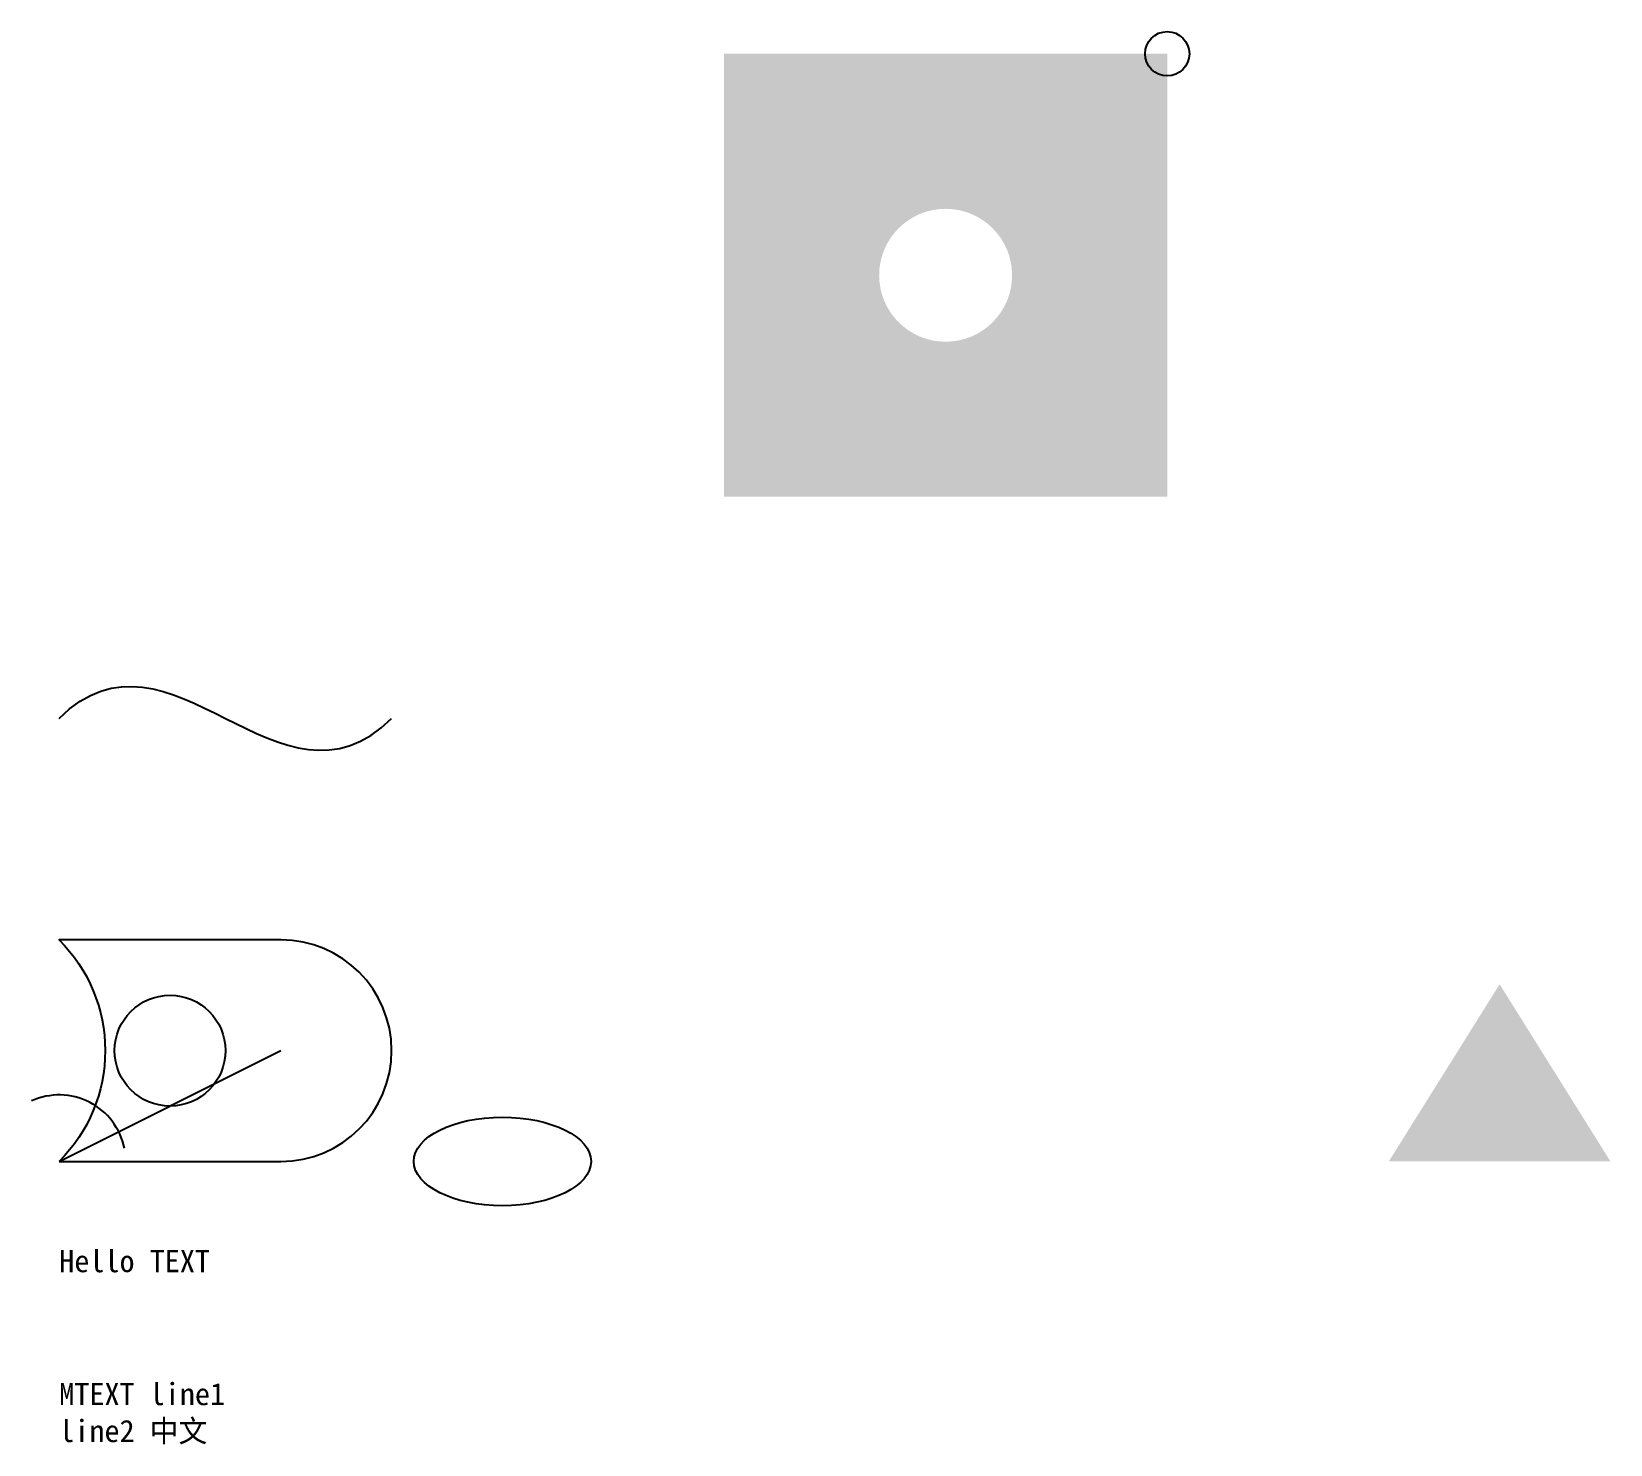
# Model space of a CAD drawing. Extents: x -1.2 to 70, y -12.8 to 51.
import ezdxf

# ---------------------------------------------------------------- set-up
doc = ezdxf.new("R2010")
doc.units = 0
doc.header["$MEASUREMENT"] = 0
doc.layers.add('GEOM', color=1, linetype='Continuous')

# ---------------------------------------------------------------- blocks, each defined once
blk = doc.blocks.new('BOLT')
blk.add_circle((0, 0), 1)

msp = doc.modelspace()

# ---------------------------------------------------------------- hatches: boundary and pattern name
h = msp.add_hatch(color=256)
h.paths.add_polyline_path([(30, 30), (50, 30), (50, 50), (30, 50)], flags=0)
edge = h.paths.add_edge_path(flags=0)
edge.add_arc((40, 40), 3, 0, 360)
h.paths.add_polyline_path([(60, 0), (70, 0), (65, 8)], flags=0)

# ---------------------------------------------------------------- linework, layer by layer
msp.add_lwpolyline([(0, 0), (10, 0, 1), (10, 10), (0, 10, -0.414214)], format="xyb", close=True)
msp.add_circle((5, 5), 2.5)
msp.add_arc((0, 0), 3, 11.45916, 114.59156)
msp.add_ellipse((20, 0), major_axis=(4, 0), ratio=0.5)
msp.add_open_spline([(0, 20), (5, 25), (10, 15), (15, 20)], degree=3)
at = {"layer": 'GEOM'}
msp.add_line((0, 0), (10, 5), dxfattribs=at)

# ---------------------------------------------------------------- block references
msp.add_blockref('BOLT', (50, 50))

# ---------------------------------------------------------------- texts
msp.add_text('Hello TEXT', height=1).set_placement((0, -5))
at = {"insert": (0, -10), "char_height": 1, "width": 10, "attachment_point": 1}
msp.add_mtext('MTEXT line1\\Pline2 中文', dxfattribs=at)

doc.saveas('drawing.dxf')
